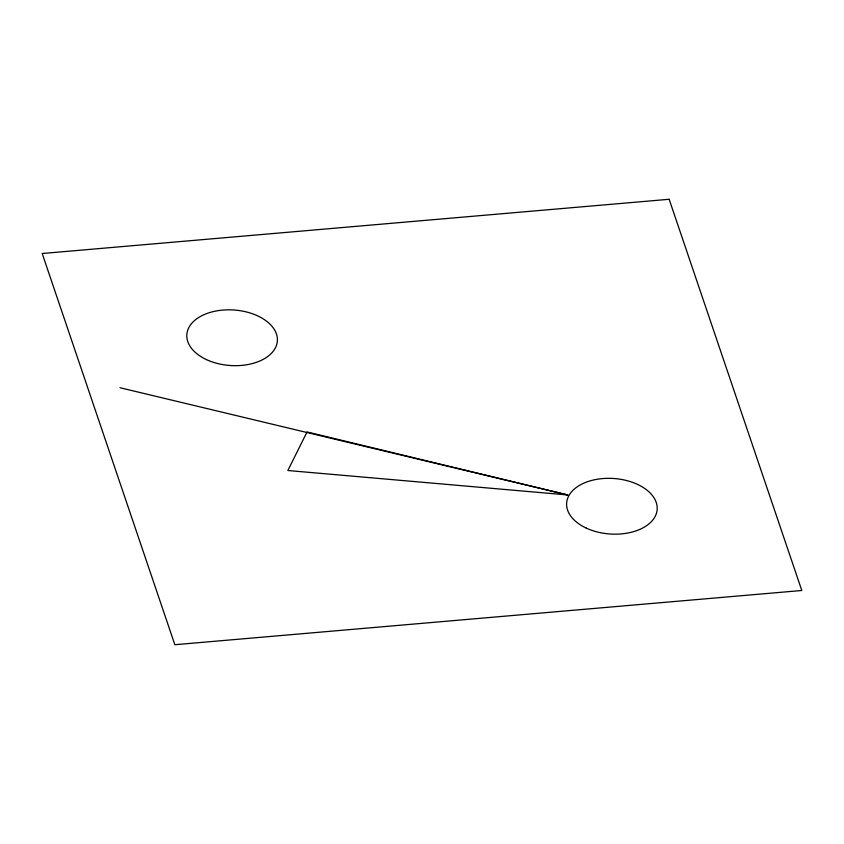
<?xml version="1.0" encoding="UTF-8"?>
<svg xmlns="http://www.w3.org/2000/svg" width="844" height="844" viewBox="0 0 844 844"><rect width="100%" height="100%" fill="white"/><g stroke="black" fill="none" stroke-linecap="round" stroke-linejoin="round"><path stroke-width="1.27" d="M567.738 494.964L287.867 470.509L307.058 431.938L567.738 494.964L119.975 387.723M669.155 199.279L42.2 253.506L174.845 644.721L801.8 590.494L669.155 199.279M206.485 359.618A45.386 27.82 4 0 0 277.275 341.862A45.386 27.82 4 0 0 212.53 311.774A45.386 27.82 4 0 0 206.485 359.618M586.285 528.112A45.386 27.82 4 0 0 657.075 510.367A45.386 27.82 4 0 0 592.33 480.268A45.386 27.82 4 0 0 586.285 528.112"/></g></svg>
